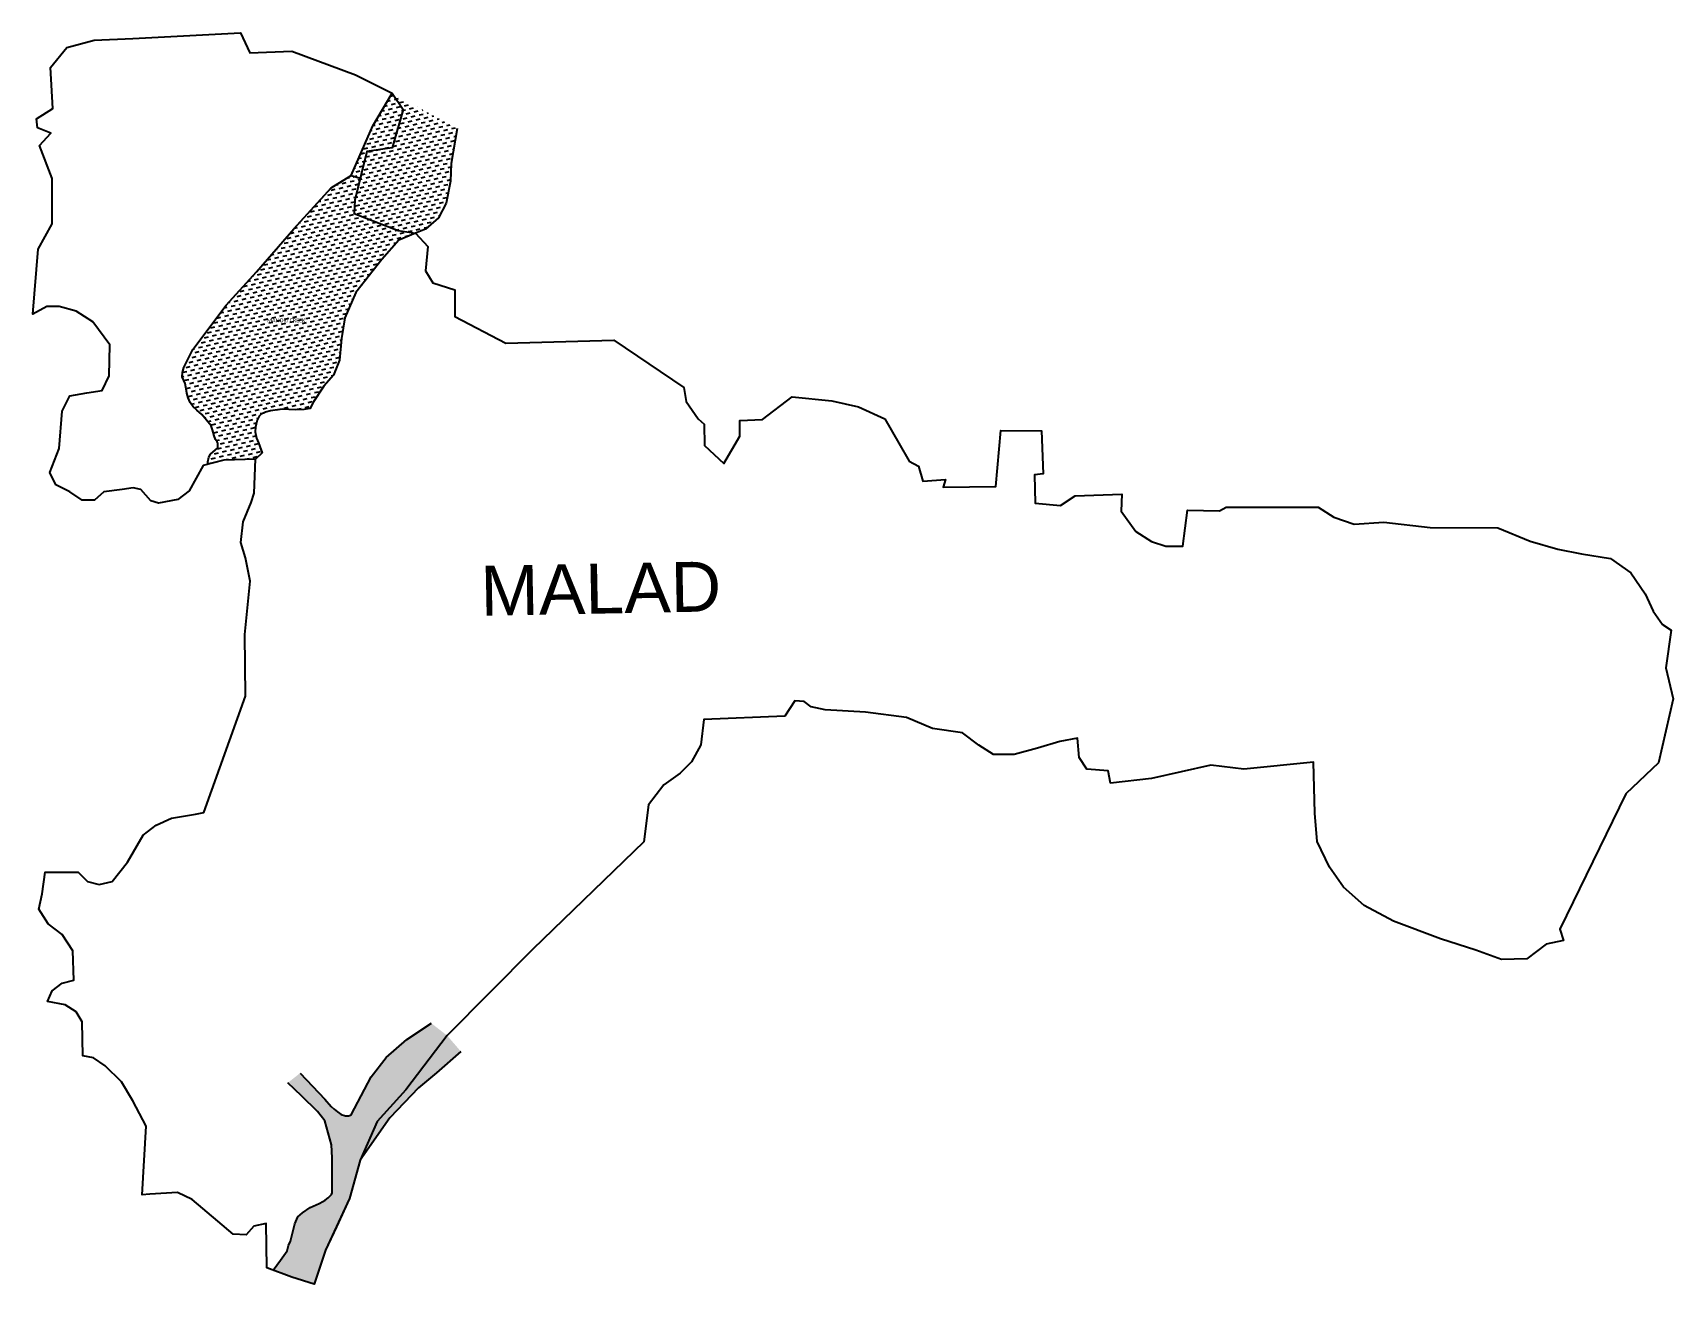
# Model space of a CAD drawing. Header units: metres. Extents: x 266585 to 279238, y 2117616 to 2127268.
import ezdxf

# ---------------------------------------------------------------- set-up
doc = ezdxf.new("R2010")
doc.units = ezdxf.units.M
for name, color, linetype in [('CREEK', 132, 'Continuous'), ('village', 3, 'Continuous'), ('VILLAGE NAME', 250, 'Continuous')]:
    doc.layers.add(name, color=color, linetype=linetype)
doc.layers.add('CREEK TEXT', color=7, linetype='Continuous', true_color=0x000000)

msp = doc.modelspace()

# ---------------------------------------------------------------- hatches: boundary and pattern name
at = {"layer": 'CREEK'}
h = msp.add_hatch(dxfattribs=at)
h.set_pattern_fill('DASH', color=256, scale=10, angle=13)
h.paths.add_polyline_path([(268311, 2125424), (268076, 2125167), (267820, 2124824), (267750, 2124687), (267739, 2124648), (267738, 2124615), (267760, 2124562), (267766, 2124535), (267768, 2124521), (267774, 2124487), (267783, 2124453), (267798, 2124417), (267822, 2124384), (267851, 2124357), (267889, 2124324), (267924, 2124280), (267960, 2124236), (267970, 2124206), (267984, 2124158), (267995, 2124131), (268006, 2124114), (268011, 2124103), (268013, 2124090), (268011, 2124066), (267995, 2124051), (267956, 2124018), (267943, 2123994), (267935, 2123959), (267935, 2123940), (268059, 2123972), (268303, 2123978), (268355, 2124027), (268325, 2124105), (268310, 2124142), (268299, 2124190), (268303, 2124225), (268307, 2124249), (268315, 2124279), (268331, 2124310), (268347, 2124327), (268379, 2124342), (268418, 2124353), (268508, 2124364), (268611, 2124359), (268677, 2124362), (268723, 2124371), (268744, 2124414), (268830, 2124543), (268905, 2124627), (268951, 2124744), (268966, 2124910), (268991, 2125070), (269077, 2125265), (269277, 2125518), (269407, 2125669), (269537, 2125722), (269614, 2125753), (269714, 2125841), (269772, 2125954), (269806, 2126124), (269813, 2126259), (269857, 2126529), (269357, 2126803), (269208, 2126550), (269041, 2126167), (268885, 2126072), (268599, 2125757)])
h.paths.add_polyline_path([(268379, 2125014), (268694, 2125014), (268694, 2125087), (268379, 2125087)], flags=24)
h = msp.add_hatch(dxfattribs=at)
h.set_pattern_fill('DASH', color=256, scale=10, angle=13)
h.paths.add_polyline_path([(268311, 2125424), (268076, 2125167), (267820, 2124824), (267750, 2124687), (267739, 2124648), (267738, 2124615), (267760, 2124562), (267766, 2124535), (267768, 2124521), (267774, 2124487), (267783, 2124453), (267798, 2124417), (267822, 2124384), (267851, 2124357), (267889, 2124324), (267924, 2124280), (267960, 2124236), (267970, 2124206), (267984, 2124158), (267995, 2124131), (268015, 2124100), (268011, 2124066), (267995, 2124051), (267956, 2124018), (267943, 2123994), (267935, 2123959), (267935, 2123940), (268059, 2123972), (268303, 2123978), (268355, 2124027), (268325, 2124105), (268310, 2124142), (268299, 2124190), (268303, 2124225), (268312, 2124273), (268338, 2124322), (268379, 2124342), (268418, 2124353), (268508, 2124364), (268611, 2124359), (268677, 2124362), (268723, 2124371), (268744, 2124414), (268830, 2124543), (268905, 2124627), (268951, 2124744), (268966, 2124910), (268991, 2125070), (269077, 2125265), (269277, 2125518), (269407, 2125669), (269537, 2125722), (269403, 2125744), (269064, 2125874), (269069, 2125976), (269110, 2126146), (269041, 2126167), (268885, 2126072), (268599, 2125757)])
h.paths.add_polyline_path([(268379, 2125014), (268694, 2125014), (268694, 2125087), (268379, 2125087)], flags=24)
h = msp.add_hatch(dxfattribs=at)
h.set_pattern_fill('DASH', color=256, scale=5)
h.paths.add_polyline_path([(269339, 2118898), (269561, 2119129), (269698, 2119247), (269887, 2119410), (269781, 2119533), (269659, 2119628), (269471, 2119502), (269310, 2119364), (269194, 2119216), (269040, 2118923), (269035, 2118919), (269028, 2118916), (269019, 2118914), (269008, 2118913), (268996, 2118914), (268964, 2118925), (268935, 2118944), (268909, 2118966), (268887, 2118987), (268838, 2119043), (268646, 2119243), (268552, 2119169), (268657, 2119068), (268780, 2118947), (268837, 2118876), (268888, 2118690), (268893, 2118589), (268895, 2118349), (268894, 2118320), (268888, 2118308), (268879, 2118297), (268862, 2118282), (268840, 2118265), (268822, 2118253), (268793, 2118237), (268724, 2118207), (268664, 2118167), (268628, 2118136), (268607, 2118081), (268596, 2118039), (268585, 2118000), (268572, 2117947), (268557, 2117914), (268547, 2117873), (268495, 2117802), (268438, 2117723), (268582, 2117669), (268754, 2117616), (268843, 2117877), (268927, 2118059), (269028, 2118276), (269111, 2118573)])
h.paths.add_polyline_path([(268797, 2117960), (268923, 2118223), (268857, 2118254), (268732, 2117991)], flags=24)

# ---------------------------------------------------------------- linework, layer by layer
at = {"color": 3}
msp.add_lwpolyline([(266848, 2127155), (267059, 2127211)], dxfattribs=at)
at = {"layer": 'CREEK', "flags": 128}
for points in [[(267935, 2123940), (267935, 2123959), (267943, 2123994), (267956, 2124018), (267995, 2124051), (268011, 2124066), (268013, 2124090), (268011, 2124103), (268006, 2124114), (267995, 2124131), (267984, 2124158), (267970, 2124206), (267960, 2124236), (267924, 2124280), (267889, 2124324), (267851, 2124357), (267822, 2124384), (267798, 2124417), (267783, 2124453), (267774, 2124487), (267768, 2124521), (267766, 2124535), (267760, 2124562), (267738, 2124615), (267739, 2124648), (267750, 2124687), (267820, 2124824), (268076, 2125167), (268311, 2125424), (268599, 2125757), (268885, 2126072), (269041, 2126167), (269208, 2126550), (269357, 2126803)], [(269857, 2126529), (269813, 2126259), (269813, 2126259), (269806, 2126124), (269772, 2125954), (269714, 2125841), (269614, 2125753), (269537, 2125722), (269407, 2125669), (269277, 2125518), (269077, 2125265), (268991, 2125070), (268966, 2124910), (268951, 2124744), (268905, 2124627), (268830, 2124543), (268744, 2124414), (268723, 2124371), (268677, 2124362), (268611, 2124359), (268508, 2124364), (268418, 2124353), (268379, 2124342), (268347, 2124327), (268331, 2124310), (268315, 2124279), (268307, 2124249), (268303, 2124225), (268299, 2124190), (268310, 2124142), (268325, 2124105), (268355, 2124027), (268303, 2123978)], [(268646, 2119243), (268838, 2119043), (268887, 2118987), (268909, 2118966), (268935, 2118944), (268964, 2118925), (268996, 2118914), (269008, 2118913), (269019, 2118914), (269028, 2118916), (269035, 2118919), (269040, 2118923), (269194, 2119216), (269310, 2119364), (269471, 2119502), (269659, 2119628)], [(269887, 2119410), (269698, 2119247), (269561, 2119129), (269339, 2118898), (269111, 2118573), (269028, 2118276), (268927, 2118059), (268843, 2117877), (268754, 2117616)], [(268438, 2117723), (268495, 2117802), (268547, 2117873), (268557, 2117914), (268572, 2117947), (268585, 2118000), (268596, 2118039), (268607, 2118081), (268628, 2118136), (268664, 2118167), (268724, 2118207), (268793, 2118237), (268822, 2118253), (268840, 2118265), (268862, 2118282), (268879, 2118297), (268888, 2118308), (268894, 2118320), (268895, 2118349), (268893, 2118589), (268888, 2118690), (268837, 2118876), (268780, 2118947), (268657, 2119068), (268552, 2119169)]]:
    msp.add_lwpolyline(points, dxfattribs=at)
msp.add_lwpolyline([(267935, 2123940), (267935, 2123959), (267943, 2123994), (267956, 2124018), (267995, 2124051), (268011, 2124066), (268013, 2124090), (268011, 2124103), (268006, 2124114), (267995, 2124131), (267984, 2124158), (267970, 2124206), (267960, 2124236), (267924, 2124280), (267889, 2124324), (267851, 2124357), (267822, 2124384), (267798, 2124417), (267783, 2124453), (267774, 2124487), (267768, 2124521), (267766, 2124535), (267760, 2124562), (267738, 2124615), (267739, 2124648), (267750, 2124687), (267820, 2124824), (268076, 2125167), (268311, 2125424), (268599, 2125757), (268885, 2126072), (269041, 2126167), (269110, 2126146), (269069, 2125976), (269064, 2125874), (269403, 2125744), (269537, 2125722), (269407, 2125669), (269277, 2125518), (269077, 2125265), (268991, 2125070), (268966, 2124910), (268951, 2124744), (268905, 2124627), (268830, 2124543), (268744, 2124414), (268723, 2124371), (268677, 2124362), (268611, 2124359), (268508, 2124364), (268418, 2124353), (268379, 2124342), (268347, 2124327), (268331, 2124310), (268315, 2124279), (268307, 2124249), (268303, 2124225), (268299, 2124190), (268310, 2124142), (268325, 2124105), (268355, 2124027), (268303, 2123978), (268059, 2123972)], close=True, dxfattribs=at)
at = {"layer": 'village', "color": 3}
for points in [[(267059, 2127211, 0), (267356, 2127225, 0), (268187, 2127268, 0), (268258, 2127113, 0), (268582, 2127127, 0), (269075, 2126943, 0), (269357, 2126803, 0), (269442, 2126676, 0), (269357, 2126380, 0), (269160, 2126351, 0), (269069, 2125976, 0)], [(269069, 2125976, 0), (269064, 2125874, 0), (269403, 2125744, 0), (269537, 2125722, 0), (269631, 2125619, 0), (269613, 2125432, 0), (269671, 2125338, 0), (269840, 2125285, 0), (269840, 2125080, 0), (270233, 2124875, 0), (271067, 2124897, 0), (271607, 2124531, 0), (271624, 2124424, 0), (271718, 2124290, 0), (271763, 2124250, 0), (271767, 2124085, 0), (271914, 2123947, 0), (272039, 2124156, 0), (272039, 2124277, 0), (272213, 2124286, 0), (272441, 2124460, 0), (272748, 2124429, 0), (272954, 2124384, 0), (273157, 2124290, 0), (273264, 2124103, 0), (273344, 2123965, 0), (273416, 2123925, 0), (273451, 2123809, 0), (273625, 2123822, 0), (273607, 2123764, 0), (274013, 2123768, 0), (274053, 2124201, 0), (274366, 2124197, 0), (274379, 2123867, 0), (274312, 2123858, 0), (274317, 2123639, 0), (274513, 2123621, 0), (274624, 2123697, 0), (274986, 2123710, 0), (274981, 2123577, 0), (275093, 2123421, 0), (275213, 2123345, 0), (275325, 2123309, 0), (275457, 2123309, 0), (275492, 2123586, 0), (275738, 2123581, 0), (275791, 2123608, 0), (276500, 2123608, 0), (276621, 2123532, 0), (276777, 2123479, 0), (277007, 2123492, 0), (277363, 2123452, 0), (277885, 2123450, 0), (278135, 2123347, 0), (278349, 2123285, 0), (278532, 2123249, 0), (278755, 2123214, 0), (278911, 2123102, 0), (279023, 2122941, 0), (279085, 2122808, 0), (279156, 2122705, 0), (279223, 2122660, 0), (279182, 2122370, 0), (279238, 2122130, 0), (279126, 2121637, 0), (278872, 2121397, 0), (278364, 2120354, 0), (278391, 2120267, 0), (278259, 2120238, 0), (278110, 2120125, 0), (277914, 2120119, 0), (277717, 2120191, 0), (277444, 2120280, 0), (277081, 2120417, 0), (276855, 2120536, 0), (276695, 2120678, 0), (276588, 2120833, 0), (276492, 2121029, 0), (276475, 2121249, 0), (276463, 2121642, 0), (275927, 2121588, 0), (275672, 2121618, 0), (275214, 2121517, 0), (274899, 2121481, 0), (274881, 2121576, 0), (274714, 2121588, 0), (274655, 2121678, 0), (274643, 2121826, 0), (274506, 2121802, 0), (274334, 2121749, 0), (274155, 2121701, 0), (273995, 2121701, 0), (273882, 2121773, 0), (273757, 2121868, 0), (273525, 2121903, 0), (273323, 2121987, 0), (273007, 2122028, 0), (272698, 2122046, 0), (272588, 2122068, 0), (272535, 2122109, 0), (272463, 2122115, 0), (272386, 2121996, 0), (271761, 2121972, 0), (271738, 2121776, 0), (271666, 2121645, 0), (271577, 2121556, 0), (271452, 2121467, 0), (271333, 2121312, 0), (271298, 2121027, 0), (270441, 2120199, 0), (269781, 2119533, 0), (269462, 2119114, 0), (269242, 2118871, 0), (269111, 2118573, 0), (269028, 2118276, 0), (268843, 2117877, 0), (268754, 2117616, 0), (268582, 2117669, 0), (268391, 2117741, 0), (268385, 2118085, 0), (268290, 2118062, 0), (268231, 2117996, 0), (268130, 2118002, 0), (268011, 2118103, 0), (267814, 2118270, 0), (267701, 2118323, 0), (267487, 2118311, 0), (267428, 2118306, 0), (267458, 2118835, 0), (267357, 2119031, 0), (267268, 2119176, 0), (267144, 2119301, 0), (267054, 2119361, 0), (266971, 2119378, 0), (266965, 2119640, 0), (266918, 2119717, 0), (266834, 2119771, 0), (266698, 2119795, 0), (266733, 2119878, 0), (266811, 2119937, 0), (266900, 2119961, 0), (266894, 2120187, 0), (266811, 2120312, 0), (266704, 2120395, 0), (266632, 2120508, 0), (266656, 2120627, 0), (266680, 2120794, 0), (266935, 2120794, 0), (267007, 2120722, 0), (267096, 2120699, 0), (267197, 2120722, 0), (267316, 2120871, 0), (267435, 2121079, 0), (267536, 2121157, 0), (267655, 2121210, 0), (267839, 2121240, 0), (267905, 2121254, 0), (268226, 2122152, 0), (268220, 2122628, 0), (268262, 2123038, 0), (268226, 2123217, 0), (268190, 2123336, 0), (268208, 2123496, 0), (268268, 2123645, 0), (268291, 2123716, 0), (268303, 2123978, 0), (268059, 2123972, 0), (267899, 2123930, 0), (267792, 2123734, 0), (267703, 2123669, 0), (267554, 2123639, 0), (267494, 2123657, 0), (267417, 2123746, 0), (267358, 2123758, 0), (267274, 2123746, 0), (267132, 2123728, 0), (267060, 2123663, 0), (266965, 2123663, 0), (266870, 2123728, 0), (266763, 2123782, 0), (266715, 2123877, 0), (266787, 2124061, 0), (266811, 2124349, 0), (266870, 2124468, 0), (267001, 2124492, 0), (267120, 2124509, 0), (267173, 2124622, 0), (267179, 2124860, 0), (267048, 2125039, 0), (266918, 2125122, 0), (266787, 2125158, 0), (266692, 2125158, 0), (266585, 2125098, 0), (266626, 2125598, 0), (266733, 2125794, 0), (266733, 2126145, 0), (266636, 2126399, 0), (266723, 2126494, 0), (266620, 2126534, 0), (266612, 2126605, 0), (266739, 2126684, 0), (266721, 2127000, 0), (266848, 2127155, 0)]]:
    msp.add_polyline3d(points, dxfattribs=at)

# ---------------------------------------------------------------- texts
at = {"layer": 'CREEK TEXT', "insert": (268244, 2125065), "char_height": 30, "attachment_point": 1}
msp.add_mtext_dynamic_manual_height_columns('\\pxqc;{\\fCalibri|b0|i0|c0|p34;MANORI CREEK}', width=587.82, gutter_width=1, heights=[0], dxfattribs=at)
at = {"layer": 'VILLAGE NAME', "insert": (270034, 2123156), "char_height": 385.73, "attachment_point": 1, "rotation": 1.1028}
msp.add_mtext_dynamic_manual_height_columns('{\\fArial|b0|i0|c0|p34;MALAD}', width=2578.43, gutter_width=1929, heights=[0], dxfattribs=at)

doc.saveas('drawing.dxf')
